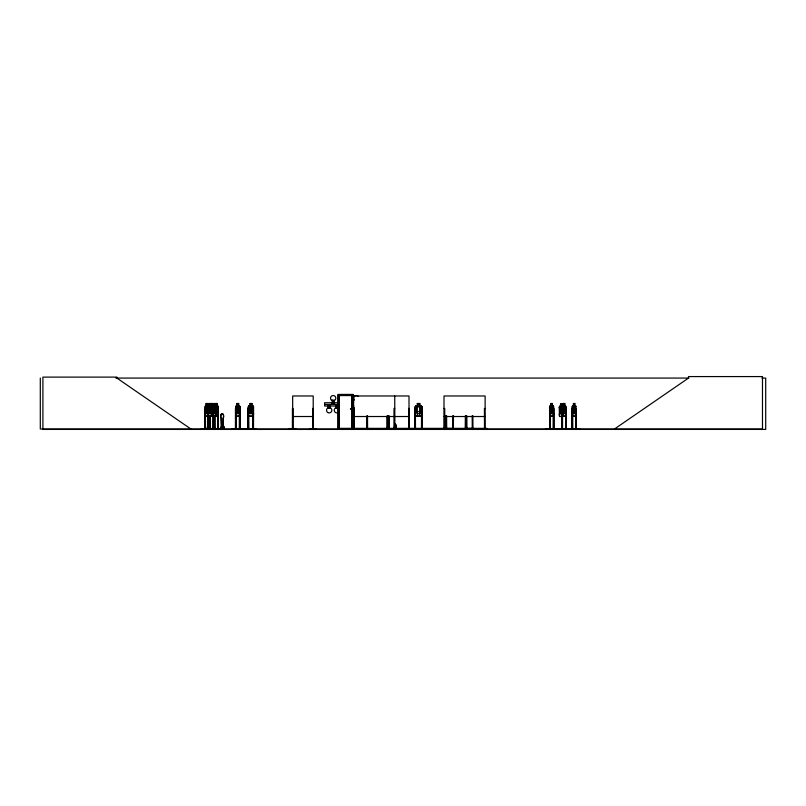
<?xml version="1.0" encoding="UTF-8"?>
<svg xmlns="http://www.w3.org/2000/svg" width="806" height="806" viewBox="0 0 806 806"><rect width="100%" height="100%" fill="white"/><g stroke="black" fill="none" stroke-linecap="round" stroke-linejoin="round"><path stroke-width="1.21" d="M221.398 428.006L221.096 418.113A2.569 1.431 -90 0 1 221.096 414.475A2.569 1.431 -90 0 1 223.121 414.475A2.569 1.431 -90 0 1 223.121 418.113L222.829 428.006L223.252 418.113A2.569 1.431 -90 0 0 223.252 414.475A2.569 1.431 -90 0 0 221.227 414.475A2.569 1.431 -90 0 0 221.227 418.113L221.529 428.006M395.101 428.933L395.303 424.067L395.474 426.495M223.504 426.737L222.315 426.314L222.476 426.888M223.554 426.485L222.98 426.505L223.423 426.888M223.443 426.686C222.385 426.807 223.302 426.122 222.446 426.888M223.061 426.465L223.474 426.314M394.456 428.933L395.192 424.067L394.053 428.933L394.104 428.248M208.301 416.208L208.311 406.023L209.57 409.831L208.744 412.843L209.842 410.385L210.93 412.843L210.094 409.841L210.9 407.03L210.326 403.574M213.258 416.208L213.64 413.69M217.872 416.208L218.325 413.69L217.842 416.128L205.379 416.128M211.202 416.208L211.706 406.909L210.255 406.023L209.903 406.959L210.356 406.103M215.887 416.208L216.28 413.69M215.958 416.208L216.391 406.909L215.877 406.023M222.305 426.807L222.426 426.273M562.739 416.48L562.961 406.899L563.747 409.831L562.85 412.843L564.039 410.385L565.218 412.843L564.311 409.841L565.197 407.03L564.623 403.494M563.283 413.972L562.81 416.48L559.555 416.48L559.203 407.191M553.148 416.128L553.722 413.7M553.178 416.208L553.672 413.69M565.51 406.023L566.024 406.949L565.52 416.208L562.306 416.208L561.883 413.7L562.376 416.208M575.675 416.208L576.169 413.69L575.746 416.208L572.431 416.208M236.138 416.208L239.594 416.208L240.087 406.909L239.584 406.023L238.576 406.023M239.594 416.208L240.087 413.7M224.431 428.792L201.409 428.893L221.559 428.933M212.996 428.933L212.996 415.705M289.132 428.601L295.832 428.58M363.647 428.933L370.377 428.57L363.627 428.943M363.657 428.611L370.357 428.893M391.847 428.933L384.301 428.57L391.857 428.893M391.857 428.611L384.331 428.601M446.01 428.953L445.99 428.248M446.192 428.933L446.252 415.876M558.729 428.893L579.585 428.611L558.699 428.943M546.367 428.611L557.117 428.943L546.367 428.893M252.903 416.128L253.618 413.7L252.953 416.208L248.752 416.208M211.696 409.257L212.693 406.899L211.968 409.841L212.734 412.884L211.716 410.385M213.197 411.665L213.832 413.69L215.011 413.69L216.139 409.831L215.625 408.078M245.256 428.611L256.237 428.933M212.391 413.69L213.016 406.949L212.321 403.574L211.152 403.574M422.253 413.69L421.407 416.128L415.594 416.128M422.374 413.69L421.467 416.208L415.533 416.208L414.758 413.7M217.076 403.574L215.837 403.574L215.917 406.103L214.507 409.257L213.469 406.939L214.255 409.831L213.499 412.884L214.527 410.385L215.615 412.843L214.779 409.841L215.595 407.03L215.011 403.574M353.109 428.983L353.099 394.426L338.036 394.426L338.067 428.994M443.864 428.933L444.035 395.978L485.121 395.978L485.182 428.994L485.393 428.359M465.233 428.893L465.344 415.705M205.318 428.248L204.845 428.994L204.956 406.919L205.359 406.023L206.286 406.023M205.087 428.994L205.429 406.023M214.668 406.959L215.021 406.023L215.948 406.023M252.671 411.665L251.774 413.69L250.102 413.69L249.215 411.665L249.215 406.949L250.102 406.103M208.331 406.103L207.958 406.959L206.326 406.949L206.326 411.665L207.495 411.665L207.555 406.889L206.789 409.257L205.752 407.03L206.548 409.831L205.792 412.884L206.81 410.385L207.888 412.843L207.061 409.841L207.857 406.939M212.603 406.919L212.925 406.023L212.915 416.208L212.643 413.69L211.222 413.69M559.183 407.221L559.636 406.284M562.387 406.023L561.994 413.69M550.045 406.103L549.561 428.994M572.512 406.023L572.502 416.208M235.624 428.994L235.695 406.919L236.218 406.023M205.56 428.973L205.278 408.461L204.704 408.461L204.704 428.994M206.588 428.983L207.132 428.389M222.285 427.321L222.325 428.812M222.305 428.661L222.678 427.321M224.038 428.812L224.431 427.321L220.532 427.321L220.532 428.661M224.592 428.973L201.409 428.611M248.832 406.023L248.198 406.919L248.258 428.994M207.495 403.574L206.255 403.574L205.701 406.949L206.326 413.69L207.495 413.69L208.119 411.665L208.119 406.949L207.535 403.494L206.205 403.494M208.845 406.899L209.822 409.257L211.222 406.103L211.182 403.494M209.177 403.494L209.217 406.103L208.512 406.949L209.147 413.69L210.326 413.69L210.96 411.665L211.061 407.03M563.323 403.494L562.558 411.926L561.873 413.952L560.613 413.952L559.928 411.926L560.563 403.756L561.923 403.756L561.802 406.375M573.429 406.103L572.744 406.949L572.744 411.665L573.429 413.69L574.718 413.69L575.413 411.665L574.839 403.494L573.388 403.494L573.499 406.103M561.953 407.161L561.127 409.519L559.999 407.302L560.865 410.093L559.979 413.105L561.147 410.647L562.336 413.015L561.419 410.113L562.286 407.201L560.613 407.211L560.613 411.926L561.873 411.926M217.66 428.943L217.68 415.705M232.289 428.943L243.13 428.943M614.515 428.994L688.505 378.074L688.505 376.573L762.486 376.573L762.486 428.994L40.3 428.994L40.3 378.074M417.367 406.103L416.098 406.949L416.098 411.665L417.367 413.69L419.725 413.69L420.984 411.665L420.984 406.949L419.725 406.103L419.725 403.574L417.367 403.574M353.421 428.943L353.552 428.248M445.728 428.943L445.909 415.705M215.625 412.894L216.401 410.385L217.479 412.843L216.653 409.841L217.459 407.03L215.917 406.949L215.917 411.665L217.076 411.665L217.146 406.889L216.381 409.257L215.273 406.889M115.943 378.074L688.888 378.074M761.922 378.074L765.7 378.074L765.7 429.427L42.899 429.427L42.899 377.107L116.89 377.107L116.89 378.074L190.871 428.994M332.163 403.484L332.223 400.159L334.218 400.159L334.218 403.403M338.319 402.728L324.637 402.728L324.637 406.012L338.319 406.012M210.437 403.494L209.107 403.494L209.147 406.103M212.431 403.494L211.112 403.494L211.152 406.103M237.135 403.494L238.647 403.494M552.342 403.494L550.891 403.494L551.012 406.103L550.246 406.949L550.941 413.69L552.221 413.69L552.916 411.665L552.271 403.494M209.147 403.574L210.396 403.574M213.832 403.574L215.081 403.574M237.186 403.574L238.596 403.574M250.051 403.574L251.774 403.574M550.941 403.574L552.291 403.574M563.293 403.574L564.643 403.574M573.429 403.574L574.789 403.574M324.637 404.451L338.319 404.451M207.454 406.023L209.177 406.023M212.361 406.023L213.862 406.023M217.046 406.023L217.932 406.023L218.325 406.949L218.255 428.994M236.148 406.023L237.206 406.023M248.772 406.023L250.051 406.023M251.774 406.023L252.993 406.023M417.367 406.023L415.564 406.023L414.758 406.919L414.707 428.994L414.627 428.248M419.765 406.012L421.488 406.123L415.594 406.103M550.961 406.023L549.954 406.023L549.511 406.919L549.934 416.208L553.248 416.208M552.271 406.023L553.238 406.023M563.323 406.023L562.316 406.023L561.923 406.959L561.923 428.994M564.623 406.023L565.58 406.023M573.459 406.023L572.441 406.023L572.008 406.919L572.048 428.994L572.008 428.248L572.723 428.248M574.769 406.023L575.726 406.023M205.379 406.103L217.912 406.103L218.376 406.909M236.178 406.103L239.563 406.103M248.792 406.103L252.963 406.103M549.974 406.103L553.218 406.103M562.336 406.103L565.56 406.103M572.462 406.103L575.706 406.103L576.099 406.949M559.566 406.284L562.8 406.284M211.706 406.909L211.635 413.7M216.32 406.909L216.32 413.7M235.695 406.919L235.745 428.994M252.903 406.103L253.618 406.909L252.933 406.023M553.168 406.023L553.722 406.909M566.064 406.909L566.024 428.994M211.222 406.949L212.391 406.949L212.391 411.665L211.222 411.665M417.367 406.949L419.725 406.949L419.725 411.665L417.367 411.665M562.709 406.375L563.283 407.181M330.138 408.259L328.143 408.259L328.143 405.509L330.138 408.259L330.138 405.509M337.845 408.259L335.84 408.259L335.84 405.509L337.845 408.259L337.845 405.509M208.089 408.461L208.28 428.994L208.432 415.705M217.68 408.461L218.255 408.461M239.352 408.461L239.976 408.461M252.822 408.461L253.497 408.461M313.202 408.461L312.627 408.461L312.627 428.994L312.587 428.248L313.272 428.248M353.633 408.461L354.338 408.461L354.328 428.994L354.408 428.248M394.718 408.461L394.023 408.461L393.943 428.994L395.121 424.067L396.683 428.933M414.707 408.461L415.402 408.461L415.483 428.994M444.035 408.461L444.741 408.461L444.741 428.994M485.121 408.461L484.426 408.461L484.507 428.994M549.561 408.461L550.166 408.461M561.923 408.461L562.346 428.994M572.048 408.461L572.653 408.461L572.703 428.994M350.812 409.226L351.265 408.451L350.519 408.894M563.293 411.665L564.573 411.665L564.573 406.949L563.293 406.949L564.019 409.257C565.328 402.738 565.973 412.037 564.573 413.69L563.293 413.69L562.608 411.665M215.917 413.69L217.076 413.69L217.701 411.665L217.116 403.494L215.796 403.494L215.837 406.103M235.695 413.7L236.208 416.208M248.198 413.7L248.812 416.208M549.511 413.7L550.004 416.208M559.132 413.962L559.626 416.48M236.178 416.128L239.563 416.128M248.792 416.128L252.963 416.128M549.974 416.128L553.218 416.128M562.336 416.128L565.56 416.128M572.462 416.128L575.706 416.128M205.419 416.208L205.006 413.69L205.349 416.208L217.942 416.208M292.669 416.521L313.202 416.521M353.633 416.521L409.005 416.521M444.035 416.521L485.121 416.521M212.331 428.177L214.033 428.177M204.643 428.248L215.131 428.661M217.62 428.248L218.325 428.248M235.382 428.248L236.128 428.248M239.291 428.248L240.037 428.248M248.722 428.248L247.905 428.248L247.926 428.994L247.976 408.461L248.661 408.461L248.722 428.994M252.752 428.248L253.568 428.248M292.366 428.248L293.072 428.248M338.067 428.359L486.884 428.359L486.884 428.994M553.228 428.248L553.964 428.248M561.863 428.248L562.598 428.248M565.58 428.248L566.306 428.248M575.726 428.248L576.461 428.248L576.421 428.994L576.391 408.461L575.786 408.461L575.746 428.994M309.806 428.611L316.506 428.611M405.811 428.994L412.561 428.943L405.861 428.943M415.312 428.57L423.513 428.994M446.685 428.46L452.68 428.46M466.12 428.46L472.115 428.46M557.087 428.611L546.397 428.994M412.531 428.601L405.831 428.58M558.729 428.611L579.585 428.611M394.89 428.933L394.718 395.978M466.875 428.933L466.795 415.876M473.102 428.943L472.971 428.248M421.447 406.023L422.374 407.01M421.407 406.103L422.253 406.949M561.873 406.375L562.558 407.211M332.223 400.159L334.268 403.484M239.513 406.023L240.037 406.949L240.017 428.994M575.655 406.023L576.209 428.994M562.729 406.284L563.233 407.211M213.167 406.023L213.64 406.949L213.157 406.103M208.27 406.023L208.744 406.949M395.545 424.067L396.623 428.933M395.806 428.933L395.414 424.067L396.391 428.933M395.474 424.067L395.847 426.495M576.018 408.461L575.968 428.994M572.431 408.461L572.472 428.994M572.27 408.461L572.351 428.994M566.235 428.994L566.245 408.461L565.641 408.461L565.6 428.994M565.862 415.705L565.822 428.994M565.651 428.248L565.651 428.994M564.643 406.103L564.694 403.494L563.253 403.494L563.293 406.103M562.528 415.705L562.568 428.994M562.155 415.705L562.225 428.994M562.104 428.248L562.104 428.994M553.944 428.994L553.903 408.461L553.299 408.461L553.248 428.994M553.893 428.248L553.893 428.994M553.651 406.909L553.722 428.994M553.52 408.461L553.48 428.994M550.166 415.705L550.186 428.994L550.206 428.248L549.49 428.248L549.511 428.994M549.934 408.461L549.984 428.994M549.783 408.461L549.853 428.994M485.041 428.248L485.041 428.994M484.346 428.248L484.346 428.994M472.89 415.705L472.941 428.994M472.185 415.705L472.276 428.994M472.104 428.248L472.104 428.994M466.442 415.876L466.483 428.994M466.402 428.248L466.402 428.994M466.12 428.248L466.12 428.994M466.039 415.705L465.959 428.994M465.425 428.248L465.425 428.994M453.536 428.248L453.536 428.994M453.456 415.705L453.375 428.994M452.841 428.248L452.841 428.994M452.76 415.705L452.68 428.994M446.605 415.705L446.685 428.994M446.554 428.248L446.524 428.994M446.292 428.248L446.292 428.994M445.114 428.359L445.114 428.994M444.821 428.248L444.821 428.994M444.116 428.248L444.116 428.994M422.374 406.899L422.304 428.994L422.253 408.461L421.558 408.461L421.478 428.994M421.629 428.248L421.598 428.994M419.765 416.208L419.805 403.494L417.276 403.494L417.367 416.208M415.322 428.248L415.312 428.994M409.267 428.994L409.236 408.461L408.652 408.461L408.652 428.994L408.622 428.248M409.045 428.994L409.005 395.978L353.633 395.978L353.582 428.994M408.894 408.461L408.854 428.994M394.638 428.248L394.638 428.994M393.751 428.359L393.751 428.994M389.036 415.876L389.076 428.994M388.845 428.248L388.845 428.994M388.804 415.876L388.694 428.994L388.653 428.248M388.462 415.876L388.462 428.994M387.726 415.876L387.767 428.994M387.495 415.876L387.535 428.994M387.384 415.876L387.343 428.994M387.162 428.248L387.162 428.994L387.152 415.876M367.536 415.876L367.566 428.994M367.183 415.876L367.335 428.994M367.143 428.248L367.143 428.994M366.952 415.876L366.911 428.994M353.512 405.388L353.512 408.048M352.907 428.994L352.907 394.618L338.238 394.618L338.238 428.994M352.091 428.994L352.091 395.434L339.054 395.434L339.054 428.994M339.568 428.359L339.568 428.994M334.48 402.839L334.48 403.695M331.941 402.839L331.941 403.695M313.242 428.994L313.202 395.978L292.669 395.978L292.669 428.994M312.97 415.876L313.01 428.994M312.859 408.461L312.819 428.994M293.052 428.994L293.011 408.461L292.437 408.461L292.397 428.994M292.82 428.248L292.82 428.994M253.558 406.909L253.497 428.994L253.366 428.248M253.316 408.461L253.316 428.994M253.013 408.461L253.094 428.994M252.852 428.248L252.953 428.994M252.762 428.994L252.671 406.949L251.774 406.103L251.774 403.494M251.835 406.023L251.835 403.494L249.991 403.494L250.051 406.103M248.47 408.461L248.53 428.994M248.319 406.959L248.319 413.69M248.359 428.248L248.389 428.994M239.755 414.496L239.795 428.994M239.573 408.461L239.674 428.994M239.533 428.248L239.533 428.994M239.352 414.496L239.311 428.994M238.576 403.494L238.596 406.103L239.322 406.949L238.596 413.69L237.256 413.69L236.531 411.665L237.256 403.574M238.526 403.574L238.526 406.103M237.206 403.494L237.186 406.103M236.108 428.994L236.067 408.461L235.443 408.461L235.443 428.994M235.886 428.248L235.886 428.994M224.27 427.321L224.27 428.389L220.693 428.389L220.693 427.321M223.685 428.389L223.685 426.142L222.879 426.142L222.879 428.389M223.534 426.142L223.534 428.389M223.03 426.142L223.03 428.389M222.456 427.321L222.506 428.389M218.063 428.248L218.063 428.994M218.023 408.461L218.023 428.994M217.872 428.248L217.872 428.994M217.046 403.494L217.005 406.103M215.645 406.949L215.645 411.665M215.081 406.103L215.131 403.494L213.792 403.494L213.227 413.287M214.91 428.248L214.91 428.994L214.87 415.705M214.638 415.705L214.678 428.994M214.527 415.705L214.487 428.994M214.295 415.705L214.255 428.994M213.902 403.574L213.902 406.103M213.681 406.909L213.681 413.7M213.57 415.705L213.61 428.994M213.378 428.248L213.378 428.994M213.338 415.705L213.227 428.994M213.187 428.248L213.036 428.994M212.361 403.494L212.391 406.103M210.366 403.494L210.396 406.103M210.185 415.705L210.225 428.994L210.064 428.389M209.842 415.705L209.993 428.994M209.802 428.248L209.802 428.994M209.61 415.705L209.61 428.994M208.663 415.705L208.663 428.994M208.089 415.705L208.129 428.994M207.454 403.494L207.414 406.103M206.286 403.494L206.255 406.103M352.162 394.597A383.988 2.982 33.7 0 1 354.086 395.937M338.228 412.561A2.66 2.66 0 0 1 334.228 410.254A2.66 2.66 0 0 1 338.228 407.947M354.398 400.058A2.66 2.66 0 0 1 354.398 396.29A2.66 2.66 0 0 1 358.156 396.29M354.449 411.926A2.66 2.66 0 0 1 352.565 412.702M352.565 407.383A2.66 2.66 0 0 1 354.449 408.158M552.886 412.743L551.687 410.385L550.488 412.843L551.385 409.831L550.599 406.899L551.657 409.257L552.835 406.939L551.959 409.841L552.886 412.743M575.383 412.743L574.174 410.385L572.965 412.743L573.882 409.831L573.086 406.899L574.718 406.949L574.718 411.665L573.429 411.665L573.398 406.919L574.154 409.257L575.323 406.939L574.456 409.841L575.383 412.743M239.09 412.743L237.841 410.385L236.571 412.743L237.528 409.831L236.702 406.899L237.81 409.257L239.039 406.939L238.123 409.841L239.09 412.743M252.419 412.743L251.815 412.753L250.868 410.385L249.9 412.823L249.296 412.743L250.485 409.831L249.366 406.939L250.837 409.257L252.359 406.939L251.22 409.841L252.419 412.743M232.319 428.893L243.11 428.933L232.35 428.994M334.218 402.919L332.223 402.919L334.218 402.919M352.01 395.524L339.135 395.524L339.135 428.994L351.98 428.893L352.01 395.524M207.283 403.997L206.538 403.997L206.538 404.844L207.283 404.844L207.283 403.997M210.114 403.997L209.359 403.997L209.359 404.844L210.114 404.844L210.114 403.997M212.18 403.997L211.434 403.997L211.434 404.844L212.18 404.844L212.18 403.997M214.799 403.997L214.043 403.997L214.043 404.844L214.799 404.844L214.799 403.997M216.874 403.997L216.119 403.997L216.119 404.844L216.874 404.844L216.874 403.997M238.354 403.997L237.488 403.997L237.488 404.844L238.354 404.844L238.354 403.997M251.472 403.997L250.404 403.997L250.404 404.844L251.472 404.844L251.472 403.997M419.301 403.997L417.79 403.997L417.79 404.844L419.301 404.844L419.301 403.997M551.999 403.997L551.163 403.997L551.163 404.844L551.999 404.844L551.999 403.997M564.351 403.997L563.525 403.997L563.525 404.844L564.351 404.844L564.351 403.997M574.487 403.997L573.66 403.997L573.66 404.844L574.487 404.844L574.487 403.997M561.651 404.269L560.835 404.269L560.835 405.106L561.651 405.106L561.651 404.269M210.326 406.949L209.147 406.949L209.147 411.665L210.326 411.665L210.326 406.949M215.011 406.949L213.832 406.949L213.832 411.665L215.011 411.665L215.011 406.949M238.596 406.949L237.256 406.949L237.256 411.665L238.596 411.665L238.596 406.949M251.774 406.949L250.102 406.949L250.102 411.665L251.774 411.665L251.774 406.949M552.221 406.949L550.941 406.949L550.941 411.665L552.221 411.665L552.221 406.949M327.861 412.561A2.66 2.66 0 0 0 331.85 410.254A2.66 2.66 0 0 0 327.861 407.947A2.66 2.66 0 0 0 327.861 412.561M331.84 400.481A2.66 2.66 0 0 0 335.83 398.174A2.66 2.66 0 0 0 331.84 395.867A2.66 2.66 0 0 0 331.84 400.481"/></g></svg>
